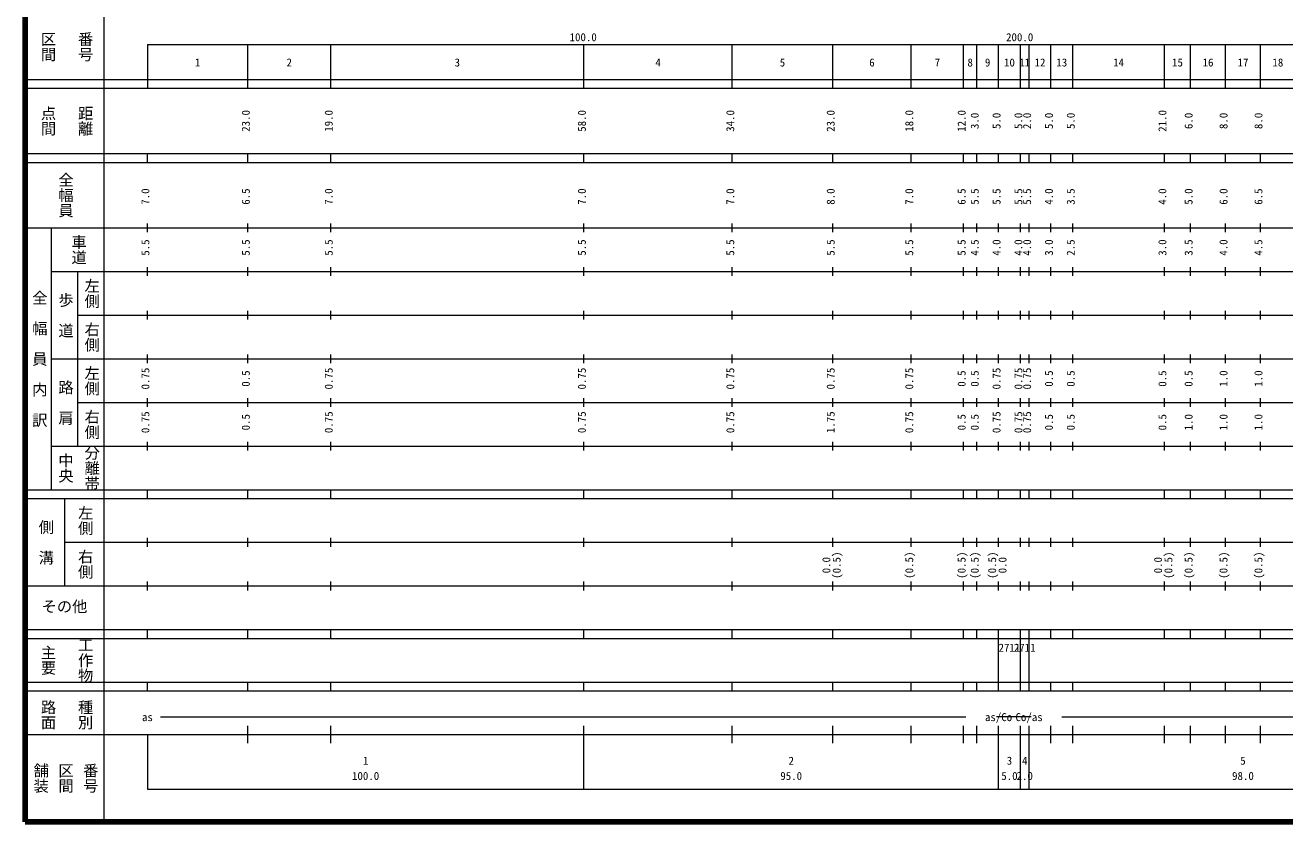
# Model space of a CAD drawing. Units: millimetres on the paper, enlarged 1000 times. Extents: x -34711 to 605289, y -54262 to 305738.
# Drawn here: x -34711 to 253871, y -54262 to 128147 of the extents above; entities that cross this region are included whole.
import ezdxf
from ezdxf.enums import TextEntityAlignment as Align

# ---------------------------------------------------------------- set-up
doc = ezdxf.new("R2010")
doc.units = ezdxf.units.MM
doc.header["$LTSCALE"] = 1000
doc.layers.add('M-SUV', color=7, linetype='Continuous', lineweight=13)
doc.layers.add('M-TTL', color=2, linetype='Continuous', lineweight=140)
doc.styles.add('@ＭＳ ゴシック', font='')
doc.styles.add('ＭＳ ゴシック', font='')
doc.styles.get('@ＭＳ ゴシック').set_extended_font_data('@MS Gothic')
doc.styles.get('ＭＳ ゴシック').set_extended_font_data('MS Gothic')

msp = doc.modelspace()

# ---------------------------------------------------------------- linework, layer by layer
at = {"layer": 'M-SUV'}
for p, q in [((-16711, 295738), (-16711, -54262)), ((-6711, 123738), (504289, 123738)), ((-6711, 123738), (-6711, 113738)), ((16289, 113738), (16289, 123738)), ((35289, 113738), (35289, 123738)), ((93289, 113738), (93289, 123738)), ((127289, 113738), (127289, 123738)), ((150289, 113738), (150289, 123738)), ((168289, 113738), (168289, 123738)), ((180289, 113738), (180289, 123738)), ((183289, 113738), (183289, 123738)), ((188289, 113738), (188289, 123738)), ((193289, 113738), (193289, 123738)), ((195289, 113738), (195289, 123738)), ((200289, 113738), (200289, 123738)), ((205289, 113738), (205289, 123738)), ((226289, 113738), (226289, 123738)), ((232289, 113738), (232289, 123738)), ((240289, 113738), (240289, 123738)), ((248289, 113738), (248289, 123738)), ((-34711, 115738), (504289, 115738)), ((-34711, 113738), (504289, 113738)), ((-34711, 98738), (504289, 98738)), ((-6711, 96738), (-6711, 98738)), ((16289, 96738), (16289, 98738)), ((35289, 96738), (35289, 98738)), ((93289, 96738), (93289, 98738)), ((127289, 96738), (127289, 98738)), ((150289, 96738), (150289, 98738)), ((168289, 96738), (168289, 98738)), ((180289, 96738), (180289, 98738)), ((183289, 96738), (183289, 98738)), ((188289, 96738), (188289, 98738)), ((193289, 96738), (193289, 98738)), ((195289, 96738), (195289, 98738)), ((200289, 96738), (200289, 98738)), ((205289, 96738), (205289, 98738)), ((226289, 96738), (226289, 98738)), ((232289, 96738), (232289, 98738)), ((240289, 96738), (240289, 98738)), ((248289, 96738), (248289, 98738)), ((-34711, 96738), (504289, 96738)), ((-34711, 81738), (504289, 81738)), ((-28711, 21738), (-28711, 81738)), ((-6711, 80738), (-6711, 82738)), ((16289, 80738), (16289, 82738)), ((35289, 80738), (35289, 82738)), ((93289, 80738), (93289, 82738)), ((127289, 80738), (127289, 82738)), ((150289, 80738), (150289, 82738)), ((168289, 80738), (168289, 82738)), ((180289, 80738), (180289, 82738)), ((183289, 80738), (183289, 82738)), ((188289, 80738), (188289, 82738)), ((193289, 80738), (193289, 82738)), ((195289, 80738), (195289, 82738)), ((200289, 80738), (200289, 82738)), ((205289, 80738), (205289, 82738)), ((226289, 80738), (226289, 82738)), ((232289, 80738), (232289, 82738)), ((240289, 80738), (240289, 82738)), ((248289, 80738), (248289, 82738)), ((-6711, 70738), (-6711, 72738)), ((16289, 70738), (16289, 72738)), ((35289, 70738), (35289, 72738)), ((93289, 70738), (93289, 72738)), ((127289, 70738), (127289, 72738)), ((150289, 70738), (150289, 72738)), ((168289, 70738), (168289, 72738)), ((180289, 70738), (180289, 72738)), ((183289, 70738), (183289, 72738)), ((188289, 70738), (188289, 72738)), ((193289, 70738), (193289, 72738)), ((195289, 70738), (195289, 72738)), ((200289, 70738), (200289, 72738)), ((205289, 70738), (205289, 72738)), ((226289, 70738), (226289, 72738)), ((232289, 70738), (232289, 72738)), ((240289, 70738), (240289, 72738)), ((248289, 70738), (248289, 72738)), ((-28711, 71738), (504289, 71738)), ((-22711, 71738), (-22711, 31738)), ((-22711, 61738), (504289, 61738)), ((-6711, 60738), (-6711, 62738)), ((16289, 60738), (16289, 62738)), ((35289, 60738), (35289, 62738)), ((93289, 60738), (93289, 62738)), ((127289, 60738), (127289, 62738)), ((150289, 60738), (150289, 62738)), ((168289, 60738), (168289, 62738)), ((180289, 60738), (180289, 62738)), ((183289, 60738), (183289, 62738)), ((188289, 60738), (188289, 62738)), ((193289, 60738), (193289, 62738)), ((195289, 60738), (195289, 62738)), ((200289, 60738), (200289, 62738)), ((205289, 60738), (205289, 62738)), ((226289, 60738), (226289, 62738)), ((232289, 60738), (232289, 62738)), ((240289, 60738), (240289, 62738)), ((248289, 60738), (248289, 62738)), ((-6711, 50738), (-6711, 52738)), ((16289, 50738), (16289, 52738)), ((35289, 50738), (35289, 52738)), ((93289, 50738), (93289, 52738)), ((127289, 50738), (127289, 52738)), ((150289, 50738), (150289, 52738)), ((168289, 50738), (168289, 52738)), ((180289, 50738), (180289, 52738)), ((183289, 50738), (183289, 52738)), ((188289, 50738), (188289, 52738)), ((193289, 50738), (193289, 52738)), ((195289, 50738), (195289, 52738)), ((200289, 50738), (200289, 52738)), ((205289, 50738), (205289, 52738)), ((226289, 50738), (226289, 52738)), ((232289, 50738), (232289, 52738)), ((240289, 50738), (240289, 52738)), ((248289, 50738), (248289, 52738)), ((-28711, 51738), (504289, 51738)), ((-22711, 41738), (504289, 41738)), ((-6711, 40738), (-6711, 42738)), ((16289, 40738), (16289, 42738)), ((35289, 40738), (35289, 42738)), ((93289, 40738), (93289, 42738)), ((127289, 40738), (127289, 42738)), ((150289, 40738), (150289, 42738)), ((168289, 40738), (168289, 42738)), ((180289, 40738), (180289, 42738)), ((183289, 40738), (183289, 42738)), ((188289, 40738), (188289, 42738)), ((193289, 40738), (193289, 42738)), ((195289, 40738), (195289, 42738)), ((200289, 40738), (200289, 42738)), ((205289, 40738), (205289, 42738)), ((226289, 40738), (226289, 42738)), ((232289, 40738), (232289, 42738)), ((240289, 40738), (240289, 42738)), ((248289, 40738), (248289, 42738)), ((-6711, 30738), (-6711, 32738)), ((16289, 30738), (16289, 32738)), ((35289, 30738), (35289, 32738)), ((93289, 30738), (93289, 32738)), ((127289, 30738), (127289, 32738)), ((150289, 30738), (150289, 32738)), ((168289, 30738), (168289, 32738)), ((180289, 30738), (180289, 32738)), ((183289, 30738), (183289, 32738)), ((188289, 30738), (188289, 32738)), ((193289, 30738), (193289, 32738)), ((195289, 30738), (195289, 32738)), ((200289, 30738), (200289, 32738)), ((205289, 30738), (205289, 32738)), ((226289, 30738), (226289, 32738)), ((232289, 30738), (232289, 32738)), ((240289, 30738), (240289, 32738)), ((248289, 30738), (248289, 32738)), ((-28711, 31738), (504289, 31738)), ((-34711, 21738), (504289, 21738)), ((-6711, 19738), (-6711, 21738)), ((16289, 19738), (16289, 21738)), ((35289, 19738), (35289, 21738)), ((93289, 19738), (93289, 21738)), ((127289, 19738), (127289, 21738)), ((150289, 19738), (150289, 21738)), ((168289, 19738), (168289, 21738)), ((180289, 19738), (180289, 21738)), ((183289, 19738), (183289, 21738)), ((188289, 19738), (188289, 21738)), ((193289, 19738), (193289, 21738)), ((195289, 19738), (195289, 21738)), ((200289, 19738), (200289, 21738)), ((205289, 19738), (205289, 21738)), ((226289, 19738), (226289, 21738)), ((232289, 19738), (232289, 21738)), ((240289, 19738), (240289, 21738)), ((248289, 19738), (248289, 21738)), ((-34711, 19738), (504289, 19738)), ((-25711, 19738), (-25711, -262)), ((-25711, 9738), (504289, 9738)), ((-6711, 8738), (-6711, 10738)), ((16289, 8738), (16289, 10738)), ((35289, 8738), (35289, 10738)), ((93289, 8738), (93289, 10738)), ((127289, 8738), (127289, 10738)), ((150289, 8738), (150289, 10738)), ((168289, 8738), (168289, 10738)), ((180289, 8738), (180289, 10738)), ((183289, 8738), (183289, 10738)), ((188289, 8738), (188289, 10738)), ((193289, 8738), (193289, 10738)), ((195289, 8738), (195289, 10738)), ((200289, 8738), (200289, 10738)), ((205289, 8738), (205289, 10738)), ((226289, 8738), (226289, 10738)), ((232289, 8738), (232289, 10738)), ((240289, 8738), (240289, 10738)), ((248289, 8738), (248289, 10738)), ((-6711, -1262), (-6711, 738)), ((16289, -1262), (16289, 738)), ((35289, -1262), (35289, 738)), ((93289, -1262), (93289, 738)), ((127289, -1262), (127289, 738)), ((150289, -1262), (150289, 738)), ((168289, -1262), (168289, 738)), ((180289, -1262), (180289, 738)), ((183289, -1262), (183289, 738)), ((188289, -1262), (188289, 738)), ((193289, -1262), (193289, 738)), ((195289, -1262), (195289, 738)), ((200289, -1262), (200289, 738)), ((205289, -1262), (205289, 738)), ((226289, -1262), (226289, 738)), ((232289, -1262), (232289, 738)), ((240289, -1262), (240289, 738)), ((248289, -1262), (248289, 738)), ((-34711, -262), (504289, -262)), ((-34711, -10262), (504289, -10262)), ((-6711, -12262), (-6711, -10262)), ((16289, -12262), (16289, -10262)), ((35289, -12262), (35289, -10262)), ((93289, -12262), (93289, -10262)), ((127289, -12262), (127289, -10262)), ((150289, -12262), (150289, -10262)), ((168289, -12262), (168289, -10262)), ((180289, -12262), (180289, -10262)), ((183289, -12262), (183289, -10262)), ((188289, -12262), (188289, -10262)), ((193289, -12262), (193289, -10262)), ((195289, -12262), (195289, -10262)), ((200289, -12262), (200289, -10262)), ((205289, -12262), (205289, -10262)), ((226289, -12262), (226289, -10262)), ((232289, -12262), (232289, -10262)), ((240289, -12262), (240289, -10262)), ((248289, -12262), (248289, -10262)), ((-34711, -12262), (504289, -12262)), ((188289, -22262), (188289, -12262)), ((193289, -22262), (193289, -12262)), ((193289, -22262), (193289, -12262)), ((195289, -22262), (195289, -12262)), ((-34711, -22262), (504289, -22262)), ((-6711, -24262), (-6711, -22262)), ((16289, -24262), (16289, -22262)), ((35289, -24262), (35289, -22262)), ((93289, -24262), (93289, -22262)), ((127289, -24262), (127289, -22262)), ((150289, -24262), (150289, -22262)), ((168289, -24262), (168289, -22262)), ((180289, -24262), (180289, -22262)), ((183289, -24262), (183289, -22262)), ((188289, -24262), (188289, -22262)), ((193289, -24262), (193289, -22262)), ((195289, -24262), (195289, -22262)), ((200289, -24262), (200289, -22262)), ((205289, -24262), (205289, -22262)), ((226289, -24262), (226289, -22262)), ((232289, -24262), (232289, -22262)), ((240289, -24262), (240289, -22262)), ((248289, -24262), (248289, -22262)), ((-34711, -24262), (504289, -24262)), ((-3711, -30262), (180789, -30262)), ((195789, -30262), (187789, -30262)), ((202789, -30262), (488289, -30262)), ((-34711, -34262), (504289, -34262)), ((-6711, -34262), (-6711, -46762)), ((16289, -36262), (16289, -32262)), ((35289, -36262), (35289, -32262)), ((93289, -46762), (93289, -32262)), ((127289, -36262), (127289, -32262)), ((150289, -36262), (150289, -32262)), ((168289, -36262), (168289, -32262)), ((180289, -36262), (180289, -32262)), ((183289, -36262), (183289, -32262)), ((188289, -46762), (188289, -32262)), ((193289, -46762), (193289, -32262)), ((195289, -46762), (195289, -32262)), ((200289, -36262), (200289, -32262)), ((205289, -36262), (205289, -32262)), ((226289, -36262), (226289, -32262)), ((232289, -36262), (232289, -32262)), ((240289, -36262), (240289, -32262)), ((248289, -36262), (248289, -32262)), ((-6711, -46762), (504289, -46762))]:
    msp.add_line(p, q, dxfattribs=at)
at = {"layer": 'M-TTL'}
for p, q in [((-34711, 305738), (-34711, -54262)), ((-34711, -54262), (605289, -54262))]:
    msp.add_line(p, q, dxfattribs=at)

# ---------------------------------------------------------------- texts
at = {"layer": 'M-SUV'}
for s, height, rotation, style, p in [('区間', 2566, 270, '@ＭＳ ゴシック', (-31461, 126738)), ('番号', 2566, 270, '@ＭＳ ゴシック', (-22961, 126738)), ('点間', 2566, 270, '@ＭＳ ゴシック', (-31461, 109738)), ('距離', 2566, 270, '@ＭＳ ゴシック', (-22961, 109738)), ('23.0', 1833, 90, 'ＭＳ ゴシック', (17289, 103738)), ('19.0', 1833, 90, 'ＭＳ ゴシック', (36289, 103738)), ('58.0', 1833, 90, 'ＭＳ ゴシック', (94289, 103738)), ('34.0', 1833, 90, 'ＭＳ ゴシック', (128289, 103738)), ('23.0', 1833, 90, 'ＭＳ ゴシック', (151289, 103738)), ('18.0', 1833, 90, 'ＭＳ ゴシック', (169289, 103738)), ('12.0', 1833, 90, 'ＭＳ ゴシック', (181289, 103738)), ('3.0', 1833, 90, 'ＭＳ ゴシック', (184289, 104363)), ('5.0', 1833, 90, 'ＭＳ ゴシック', (189289, 104363)), ('5.0', 1833, 90, 'ＭＳ ゴシック', (194289, 104363)), ('2.0', 1833, 90, 'ＭＳ ゴシック', (196289, 104363)), ('5.0', 1833, 90, 'ＭＳ ゴシック', (201289, 104363)), ('5.0', 1833, 90, 'ＭＳ ゴシック', (206289, 104363)), ('21.0', 1833, 90, 'ＭＳ ゴシック', (227289, 103738)), ('6.0', 1833, 90, 'ＭＳ ゴシック', (233289, 104363)), ('8.0', 1833, 90, 'ＭＳ ゴシック', (241289, 104363)), ('8.0', 1833, 90, 'ＭＳ ゴシック', (249289, 104363)), ('全幅員', 2566, 270, '@ＭＳ ゴシック', (-27461, 94488)), ('7.0', 1833, 90, 'ＭＳ ゴシック', (-5711, 87037)), ('6.5', 1833, 90, 'ＭＳ ゴシック', (17289, 87037)), ('7.0', 1833, 90, 'ＭＳ ゴシック', (36289, 87037)), ('7.0', 1833, 90, 'ＭＳ ゴシック', (94289, 87037)), ('7.0', 1833, 90, 'ＭＳ ゴシック', (128289, 87037)), ('8.0', 1833, 90, 'ＭＳ ゴシック', (151289, 87037)), ('7.0', 1833, 90, 'ＭＳ ゴシック', (169289, 87037)), ('6.5', 1833, 90, 'ＭＳ ゴシック', (181289, 87037)), ('5.5', 1833, 90, 'ＭＳ ゴシック', (184289, 87037)), ('5.5', 1833, 90, 'ＭＳ ゴシック', (189289, 87037)), ('5.5', 1833, 90, 'ＭＳ ゴシック', (194289, 87037)), ('5.5', 1833, 90, 'ＭＳ ゴシック', (196289, 87037)), ('4.0', 1833, 90, 'ＭＳ ゴシック', (201289, 87037)), ('3.5', 1833, 90, 'ＭＳ ゴシック', (206289, 87037)), ('4.0', 1833, 90, 'ＭＳ ゴシック', (227289, 87037)), ('5.0', 1833, 90, 'ＭＳ ゴシック', (233289, 87037)), ('6.0', 1833, 90, 'ＭＳ ゴシック', (241289, 87037)), ('6.5', 1833, 90, 'ＭＳ ゴシック', (249289, 87037)), ('車道', 2566, 270, '@ＭＳ ゴシック', (-24461, 80238)), ('5.5', 1833, 90, 'ＭＳ ゴシック', (-5711, 75363)), ('5.5', 1833, 90, 'ＭＳ ゴシック', (17289, 75363)), ('5.5', 1833, 90, 'ＭＳ ゴシック', (36289, 75363)), ('5.5', 1833, 90, 'ＭＳ ゴシック', (94289, 75363)), ('5.5', 1833, 90, 'ＭＳ ゴシック', (128289, 75363)), ('5.5', 1833, 90, 'ＭＳ ゴシック', (151289, 75363)), ('5.5', 1833, 90, 'ＭＳ ゴシック', (169289, 75363)), ('5.5', 1833, 90, 'ＭＳ ゴシック', (181289, 75363)), ('4.5', 1833, 90, 'ＭＳ ゴシック', (184289, 75363)), ('4.0', 1833, 90, 'ＭＳ ゴシック', (189289, 75363)), ('4.0', 1833, 90, 'ＭＳ ゴシック', (194289, 75363)), ('4.0', 1833, 90, 'ＭＳ ゴシック', (196289, 75363)), ('3.0', 1833, 90, 'ＭＳ ゴシック', (201289, 75363)), ('2.5', 1833, 90, 'ＭＳ ゴシック', (206289, 75363)), ('3.0', 1833, 90, 'ＭＳ ゴシック', (227289, 75363)), ('3.5', 1833, 90, 'ＭＳ ゴシック', (233289, 75363)), ('4.0', 1833, 90, 'ＭＳ ゴシック', (241289, 75363)), ('4.5', 1833, 90, 'ＭＳ ゴシック', (249289, 75363)), ('左側', 2566, 270, '@ＭＳ ゴシック', (-21461, 70238)), ('全\u3000幅\u3000員\u3000内\u3000訳', 2566, 270, '@ＭＳ ゴシック', (-33461, 67488)), ('歩\u3000道', 2566, 270, '@ＭＳ ゴシック', (-27461, 66988)), ('右側', 2566, 270, '@ＭＳ ゴシック', (-21461, 60238)), ('左側', 2566, 270, '@ＭＳ ゴシック', (-21461, 50238)), ('0.75', 1833, 90, 'ＭＳ ゴシック', (-5711, 44738)), ('0.75', 1833, 90, 'ＭＳ ゴシック', (36289, 44738)), ('0.75', 1833, 90, 'ＭＳ ゴシック', (94289, 44738)), ('0.75', 1833, 90, 'ＭＳ ゴシック', (128289, 44738)), ('0.75', 1833, 90, 'ＭＳ ゴシック', (151289, 44738)), ('0.75', 1833, 90, 'ＭＳ ゴシック', (169289, 44738)), ('0.75', 1833, 90, 'ＭＳ ゴシック', (189289, 44738)), ('0.75', 1833, 90, 'ＭＳ ゴシック', (194289, 44738)), ('0.75', 1833, 90, 'ＭＳ ゴシック', (196289, 44738)), ('路\u3000肩', 2566, 270, '@ＭＳ ゴシック', (-27461, 46988)), ('0.5', 1833, 90, 'ＭＳ ゴシック', (17289, 45363)), ('0.5', 1833, 90, 'ＭＳ ゴシック', (181289, 45363)), ('0.5', 1833, 90, 'ＭＳ ゴシック', (184289, 45363)), ('0.5', 1833, 90, 'ＭＳ ゴシック', (201289, 45363)), ('0.5', 1833, 90, 'ＭＳ ゴシック', (206289, 45363)), ('0.5', 1833, 90, 'ＭＳ ゴシック', (227289, 45363)), ('0.5', 1833, 90, 'ＭＳ ゴシック', (233289, 45363)), ('1.0', 1833, 90, 'ＭＳ ゴシック', (241289, 45363)), ('1.0', 1833, 90, 'ＭＳ ゴシック', (249289, 45363)), ('右側', 2566, 270, '@ＭＳ ゴシック', (-21461, 40238)), ('0.75', 1833, 90, 'ＭＳ ゴシック', (-5711, 34738)), ('0.5', 1833, 90, 'ＭＳ ゴシック', (17289, 35363)), ('0.75', 1833, 90, 'ＭＳ ゴシック', (36289, 34738)), ('0.75', 1833, 90, 'ＭＳ ゴシック', (94289, 34738)), ('0.75', 1833, 90, 'ＭＳ ゴシック', (128289, 34738)), ('1.75', 1833, 90, 'ＭＳ ゴシック', (151289, 34738)), ('0.75', 1833, 90, 'ＭＳ ゴシック', (169289, 34738)), ('0.5', 1833, 90, 'ＭＳ ゴシック', (181289, 35363)), ('0.5', 1833, 90, 'ＭＳ ゴシック', (184289, 35363)), ('0.75', 1833, 90, 'ＭＳ ゴシック', (189289, 34738)), ('0.75', 1833, 90, 'ＭＳ ゴシック', (194289, 34738)), ('0.75', 1833, 90, 'ＭＳ ゴシック', (196289, 34738)), ('0.5', 1833, 90, 'ＭＳ ゴシック', (201289, 35363)), ('0.5', 1833, 90, 'ＭＳ ゴシック', (206289, 35363)), ('0.5', 1833, 90, 'ＭＳ ゴシック', (227289, 35363)), ('1.0', 1833, 90, 'ＭＳ ゴシック', (233289, 35363)), ('1.0', 1833, 90, 'ＭＳ ゴシック', (241289, 35363)), ('1.0', 1833, 90, 'ＭＳ ゴシック', (249289, 35363)), ('分離帯', 2566, 270, '@ＭＳ ゴシック', (-21461, 31988)), ('中央', 2566, 270, '@ＭＳ ゴシック', (-27461, 30238)), ('左側', 2566, 270, '@ＭＳ ゴシック', (-22961, 18238)), ('側\u3000溝', 2566, 270, '@ＭＳ ゴシック', (-31961, 14988)), ('右側', 2566, 270, '@ＭＳ ゴシック', (-22961, 8238)), ('0.0', 1833, 90, 'ＭＳ ゴシック', (150289, 2627)), ('(0.5)', 1833, 90, 'ＭＳ ゴシック', (152659, 1377)), ('(0.5)', 1833, 90, 'ＭＳ ゴシック', (169289, 1377)), ('(0.5)', 1833, 90, 'ＭＳ ゴシック', (181289, 1377)), ('(0.5)', 1833, 90, 'ＭＳ ゴシック', (184289, 1377)), ('(0.5)', 1833, 90, 'ＭＳ ゴシック', (188289, 1377)), ('0.0', 1833, 90, 'ＭＳ ゴシック', (190659, 2627)), ('0.0', 1833, 90, 'ＭＳ ゴシック', (226289, 2627)), ('(0.5)', 1833, 90, 'ＭＳ ゴシック', (228659, 1377)), ('(0.5)', 1833, 90, 'ＭＳ ゴシック', (233289, 1377)), ('(0.5)', 1833, 90, 'ＭＳ ゴシック', (241289, 1377)), ('(0.5)', 1833, 90, 'ＭＳ ゴシック', (249289, 1377)), ('主要', 2566, 270, '@ＭＳ ゴシック', (-31461, -13762)), ('工作物', 2566, 270, '@ＭＳ ゴシック', (-22961, -12012)), ('路面', 2566, 270, '@ＭＳ ゴシック', (-31461, -26262)), ('種別', 2566, 270, '@ＭＳ ゴシック', (-22961, -26262)), ('舗装', 2566, 270, '@ＭＳ ゴシック', (-33128, -40762)), ('区間', 2566, 270, '@ＭＳ ゴシック', (-27461, -40762)), ('番号', 2566, 270, '@ＭＳ ゴシック', (-21795, -40762))]:
    msp.add_text(s, height=height, rotation=rotation, dxfattribs=dict(at, style=style)).set_placement(p, align=Align.BOTTOM_LEFT)
at = {"layer": 'M-SUV', "style": 'ＭＳ ゴシック'}
for s, height, p in [('100.0', 1833, (90008, 123933)), ('200.0', 1833, (190008, 123933)), ('1', 1833, (4164, 118143)), ('2', 1833, (25164, 118143)), ('3', 1833, (63664, 118143)), ('4', 1833, (109664, 118143)), ('5', 1833, (138164, 118143)), ('6', 1833, (158664, 118143)), ('7', 1833, (173664, 118143)), ('8', 1833, (181164, 118143)), ('9', 1833, (185164, 118143)), ('10', 1833, (189539, 118143)), ('11', 1833, (193039, 118143)), ('12', 1833, (196539, 118143)), ('13', 1833, (201539, 118143)), ('14', 1833, (214539, 118143)), ('15', 1833, (228039, 118143)), ('16', 1833, (235039, 118143)), ('17', 1833, (243039, 118143)), ('18', 1833, (251039, 118143)), ('その他', 2566, (-30961, -7012)), ('2711', 1833, (188289, -15857)), ('2711', 1833, (191789, -15857)), ('as', 1833, (-7961, -31762)), ('as/Co', 1833, (185164, -31762)), ('Co/as', 1833, (192164, -31762)), ('1', 1833, (42664, -41739)), ('2', 1833, (140164, -41739)), ('3', 1833, (190164, -41739)), ('4', 1833, (193664, -41739)), ('5', 1833, (243664, -41739)), ('100.0', 1833, (40164, -45229)), ('95.0', 1833, (138289, -45229)), ('5.0', 1833, (188914, -45229)), ('2.0', 1833, (192414, -45229)), ('98.0', 1833, (241789, -45229))]:
    msp.add_text(s, height=height, dxfattribs=at).set_placement(p, align=Align.BOTTOM_LEFT)

doc.saveas('drawing.dxf')
